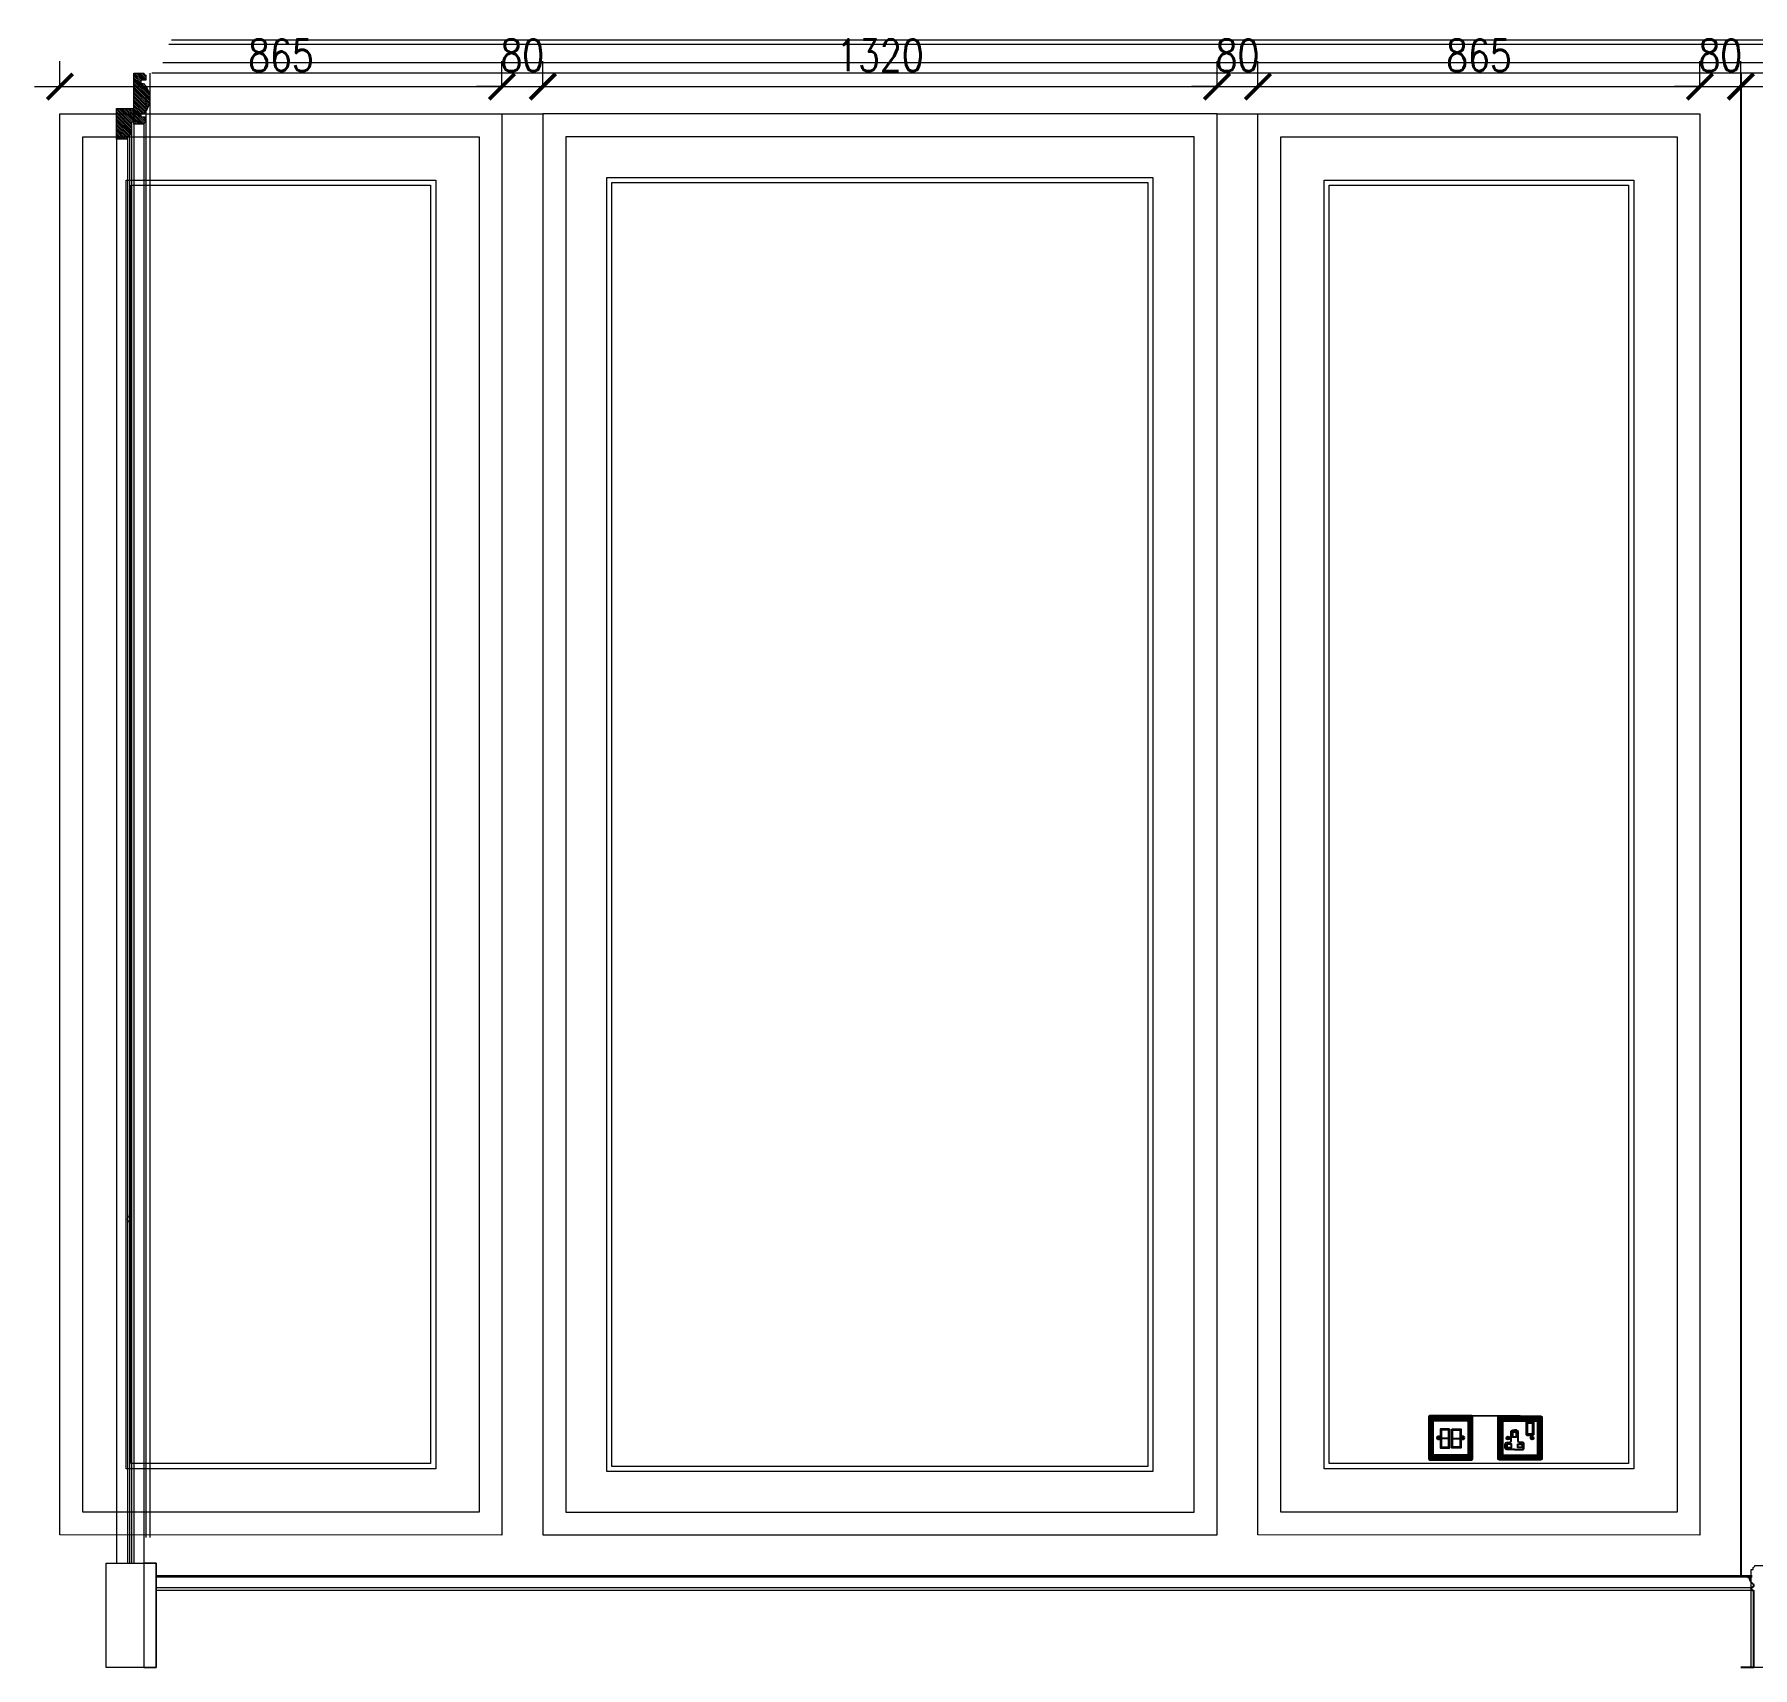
# Model space of a CAD drawing. Header units: inches. Extents: x -12478 to 399182, y -16583 to 525552.
# Drawn here: x 39670 to 43038, y 32934 to 36135 of the extents above; entities that cross this region are included whole.
import ezdxf

# ---------------------------------------------------------------- set-up
doc = ezdxf.new("R2010")
doc.units = ezdxf.units.IN
doc.header["$LTSCALE"] = 1000
doc.header["$MEASUREMENT"] = 0
doc.set_wipeout_variables(frame=1)
doc.linetypes.add('HIDDEN2', pattern=[0.1875, 0.125, -0.0625])
for name, color, linetype in [('A-DIM', 9, 'Continuous'), ('Layer3', 3, 'Continuous'), ('Layer7', 8, 'Continuous'), ('WOOD', 23, 'Continuous'), ('WOOD 01', 34, 'Continuous'), ('WOOD 02', 32, 'Continuous')]:
    doc.layers.add(name, color=color, linetype=linetype)
for name, color, linetype, lineweight in [('DIM 2', 3, 'Continuous', 18), ('GRC', 41, 'Continuous', 0), ('WOOD HATCH', 32, 'Continuous', 5), ('Wood treillis', 111, 'Continuous', 0)]:
    doc.layers.add(name, color=color, linetype=linetype, lineweight=lineweight)
doc.styles.add('ZZ-Dim All', font='romans.shx', dxfattribs={"width": 0.8})
doc.dimstyles.new('DIM-100', dxfattribs={"dimscale": 50, "dimtxt": 1.25, "dimasz": 1, "dimexe": 1, "dimexo": 1, "dimgap": 0.6, "dimtad": 1, "dimdec": 0, "dimrnd": 5, "dimdsep": 46, "dimtxsty": 'ZZ-Dim All', "dimblk1": 'ARCHTICK', "dimblk2": 'ARCHTICK', "dimsah": 1, "dimcen": 1, "dimdle": 1, "dimclrd": 256, "dimclre": 8, "dimclrt": 256, "dimazin": 2, "dimtfac": 1, "dimtdec": 0, "dimtix": 1, "dimtmove": 2, "dimatfit": 2, "dimfxl": 0.1, "dimtolj": 1, "dimtzin": 0, "dimlwd": -1, "dimlwe": -1, "dimarcsym": 0})

# ---------------------------------------------------------------- blocks, each defined once
blk = doc.blocks.new('tel & internet')
blk.add_wipeout([(-11698.995821266748, -81703.21360898773), (-11616.995821266755, -81703.21360898773), (-11615.581607704371, -81703.79939542535), (-11614.995821266755, -81705.21360898775), (-11614.995821266755, -81787.21360898772), (-11615.581607704378, -81788.62782255009), (-11616.995821266755, -81789.21360898772), (-11698.995821266748, -81789.21360898772), (-11700.410034829125, -81788.62782255009), (-11700.995821266748, -81787.21360898772), (-11700.995821266748, -81705.21360898775), (-11700.410034829125, -81703.79939542535)])
at = {"layer": 'Layer7', "color": 1}
for p, q in [((-11698.99582126675, -81705.21360898773), (-11616.99582126675, -81705.21360898773)), ((-11698.99582126675, -81787.21360898776), (-11698.99582126675, -81705.21360898773)), ((-11693.99582126675, -81780.21360898776), (-11693.99582126675, -81712.21360898773)), ((-11691.99582126675, -81710.21360898776), (-11623.99582126675, -81710.21360898776)), ((-11691.99582126675, -81712.21360898773), (-11623.99582126675, -81712.21360898773)), ((-11691.99582126675, -81780.21360898776), (-11691.99582126675, -81712.21360898773)), ((-11623.99582126675, -81712.21360898773), (-11623.99582126675, -81780.21360898776)), ((-11621.99582126675, -81712.21360898773), (-11621.99582126675, -81780.21360898776)), ((-11616.99582126675, -81705.21360898773), (-11616.99582126675, -81787.21360898776)), ((-11684.15731455045, -81747.83200208834), (-11679.10526396803, -81744.59521588714)), ((-11636.88637856548, -81747.83200208834), (-11631.83432798306, -81744.59521588714)), ((-11623.99582126675, -81780.21360898776), (-11691.99582126675, -81780.21360898776)), ((-11661.30972926106, -81747.52200500018), (-11676.5084390871, -81747.52200500018)), ((-11654.68191327245, -81747.52200500018), (-11639.4832034464, -81747.52200500018)), ((-11616.99582126675, -81787.21360898776), (-11698.99582126675, -81787.21360898776)), ((-11623.99582126675, -81782.21360898773), (-11691.99582126675, -81782.21360898773))]:
    blk.add_line(p, q, dxfattribs=at)
blk.add_lwpolyline([(-11698.99582126675, -81789.21360898773), (-11616.99582126675, -81789.21360898773, 0.4142135623730951), (-11614.99582126675, -81787.21360898776), (-11614.99582126675, -81705.21360898773, 0.4142135623730951), (-11616.99582126675, -81703.21360898776), (-11698.99582126675, -81703.21360898776, 0.4142135623730951), (-11700.99582126675, -81705.21360898773), (-11700.99582126675, -81787.21360898776, 0.4142135623730951)], format="xyb", close=True, dxfattribs=at)
for points in [[(-11660.16357838662, -81729.02811346018), (-11678.16357838662, -81729.02811346018), (-11678.16357838662, -81766.02811346018), (-11660.16357838662, -81766.02811346018), (-11660.16357838662, -81729.02811346018)], [(-11655.82806414689, -81729.02811346018), (-11637.82806414689, -81729.02811346018), (-11637.82806414689, -81766.02811346018), (-11655.82806414689, -81766.02811346018), (-11655.82806414689, -81729.02811346018)]]:
    blk.add_lwpolyline(points, dxfattribs=at)
for points in [[(-11661.30972926106, -81730.31814719003), (-11676.5084390871, -81730.31814719003), (-11676.5084390871, -81764.72586281034), (-11661.30972926106, -81764.72586281034)], [(-11654.68191327245, -81730.31814719003), (-11639.4832034464, -81730.31814719003), (-11639.4832034464, -81764.72586281034), (-11654.68191327245, -81764.72586281034)]]:
    blk.add_lwpolyline(points, close=True, dxfattribs=at)
for centre, radius in [((-11696.49582126675, -81707.46360898776), 1.735930855383363), ((-11696.49582126675, -81710.97642950059), 1.735930855383363), ((-11696.49582126675, -81714.4892500134), 1.735930855383363), ((-11692.98300075394, -81707.46360898776), 1.735930855383363), ((-11689.4701802411, -81707.46360898776), 1.735930855383363), ((-11685.95735972826, -81707.46360898776), 1.735930855383363), ((-11682.44453921544, -81707.46360898776), 1.735930855383363), ((-11678.93171870263, -81707.46360898776), 1.735930855383363), ((-11675.41889818976, -81707.46360898776), 1.735930855383363), ((-11672.18812895924, -81707.46360898776), 1.735930855383363), ((-11668.67530844643, -81707.46360898776), 1.735930855383363), ((-11665.16248793356, -81707.46360898776), 1.735930855383363), ((-11661.64966742074, -81707.46360898776), 1.735930855383363), ((-11658.1368469079, -81707.46360898776), 1.735930855383363), ((-11654.62402639506, -81707.46360898776), 1.735930855383363), ((-11651.11120588224, -81707.46360898776), 1.735930855383363), ((-11647.5983853694, -81707.46360898776), 1.735930855383363), ((-11644.08556485656, -81707.46360898776), 1.735930855383363), ((-11640.57274434375, -81707.46360898776), 1.735930855383363), ((-11637.05992383088, -81707.46360898776), 1.735930855383363), ((-11633.54710331806, -81707.46360898776), 1.735930855383363), ((-11630.03428280525, -81707.46360898776), 1.735930855383363), ((-11626.52146229241, -81707.46360898776), 1.735930855383363), ((-11623.00864177957, -81707.46360898776), 1.735930855383363), ((-11619.49582126675, -81707.46360898776), 1.735930855383363), ((-11619.49582126675, -81710.97642950059), 1.735930855383363), ((-11619.49582126675, -81714.4892500134), 1.735930855383363), ((-11696.49582126675, -81718.00207052621), 1.735930855383363), ((-11696.49582126675, -81721.51489103906), 1.735930855383363), ((-11696.49582126675, -81725.02771155188), 1.735930855383363), ((-11696.49582126675, -81728.54053206468), 1.735930855383363), ((-11696.49582126675, -81732.05335257752), 1.735930855383363), ((-11696.49582126675, -81735.56617309035), 1.735930855383363), ((-11696.49582126675, -81739.07899360318), 1.735930855383363), ((-11696.49582126675, -81742.591814116), 1.735930855383363), ((-11696.49582126675, -81746.1046346288), 1.735930855383363), ((-11681.69191090166, -81746.21422154753), 3), ((-11634.29973163185, -81746.21422154753), 3), ((-11619.49582126675, -81718.00207052621), 1.735930855383363), ((-11619.49582126675, -81721.51489103906), 1.735930855383363), ((-11619.49582126675, -81725.02771155188), 1.735930855383363), ((-11619.49582126675, -81728.54053206468), 1.735930855383363), ((-11619.49582126675, -81732.05335257752), 1.735930855383363), ((-11619.49582126675, -81735.56617309035), 1.735930855383363), ((-11619.49582126675, -81739.07899360318), 1.735930855383363), ((-11619.49582126675, -81742.591814116), 1.735930855383363), ((-11619.49582126675, -81746.1046346288), 1.735930855383363), ((-11696.49582126675, -81749.61745514162), 1.735930855383363), ((-11696.49582126675, -81753.13027565445), 1.735930855383363), ((-11696.49582126675, -81756.64309616729), 1.735930855383363), ((-11696.49582126675, -81756.64309616727), 1.735930855383363), ((-11696.49582126675, -81760.15591668012), 1.735930855383363), ((-11696.49582126675, -81763.66873719294), 1.735930855383363), ((-11696.49582126675, -81767.39950642361), 1.735930855383363), ((-11696.49582126675, -81770.91232693644), 1.735930855383363), ((-11696.49582126675, -81774.42514744926), 1.735930855383363), ((-11696.49582126675, -81777.93796796208), 1.735930855383363), ((-11696.49582126675, -81781.4507884749), 1.735930855383363), ((-11619.49582126675, -81749.61745514162), 1.735930855383363), ((-11619.49582126675, -81753.13027565445), 1.735930855383363), ((-11619.49582126675, -81756.64309616729), 1.735930855383363), ((-11619.49582126675, -81760.15591668012), 1.735930855383363), ((-11619.49582126675, -81763.66873719294), 1.735930855383363), ((-11619.49582126675, -81767.39950642361), 1.735930855383363), ((-11619.49582126675, -81770.91232693644), 1.735930855383363), ((-11619.49582126675, -81774.42514744926), 1.735930855383363), ((-11619.49582126675, -81777.93796796208), 1.735930855383363), ((-11619.49582126675, -81781.4507884749), 1.735930855383363), ((-11696.49582126675, -81784.96360898773), 1.735930855383363), ((-11692.98300075394, -81784.96360898773), 1.735930855383363), ((-11689.4701802411, -81784.96360898773), 1.735930855383363), ((-11685.95735972826, -81784.96360898773), 1.735930855383363), ((-11682.44453921544, -81784.96360898773), 1.735930855383363), ((-11678.93171870263, -81784.96360898773), 1.735930855383363), ((-11675.41889818976, -81784.96360898773), 1.735930855383363), ((-11672.18812895924, -81784.96360898773), 1.735930855383363), ((-11668.67530844637, -81784.96360898773), 1.735930855383363), ((-11665.16248793356, -81784.96360898773), 1.735930855383363), ((-11661.64966742074, -81784.96360898773), 1.735930855383363), ((-11658.13684690787, -81784.96360898773), 1.735930855383363), ((-11654.62402639506, -81784.96360898773), 1.735930855383363), ((-11651.11120588224, -81784.96360898773), 1.735930855383363), ((-11647.59838536937, -81784.96360898773), 1.735930855383363), ((-11644.08556485656, -81784.96360898773), 1.735930855383363), ((-11640.57274434375, -81784.96360898773), 1.735930855383363), ((-11637.05992383088, -81784.96360898773), 1.735930855383363), ((-11633.54710331806, -81784.96360898773), 1.735930855383363), ((-11630.03428280525, -81784.96360898773), 1.735930855383363), ((-11626.52146229241, -81784.96360898773), 1.735930855383363), ((-11623.00864177957, -81784.96360898773), 1.735930855383363), ((-11619.49582126675, -81784.96360898773), 1.735930855383363)]:
    blk.add_circle(centre, radius, dxfattribs=at)
for centre, start, end in [((-11691.99582126675, -81712.21360898773), 90, 180), ((-11623.99582126675, -81712.21360898773), 0, 90), ((-11691.99582126675, -81780.21360898776), 180, 270), ((-11623.99582126675, -81780.21360898776), 270, 0)]:
    blk.add_arc(centre, 2, start, end, dxfattribs=at)
blk = doc.blocks.new('Wandsworth single socket')
at = {"layer": 'Layer7', "color": 1}
for p, q in [((4536.295172202939, 1750.362424152525), (4618.295172202939, 1750.362424152525)), ((4536.295172202939, 1668.362424152524), (4536.295172202939, 1750.362424152525)), ((4541.295172202938, 1675.362424152525), (4541.295172202938, 1743.362424152525)), ((4543.295172202939, 1745.362424152525), (4611.295172202939, 1745.362424152525)), ((4543.295172202939, 1743.362424152525), (4611.295172202939, 1743.362424152525)), ((4543.295172202939, 1675.362424152525), (4543.295172202939, 1743.362424152525)), ((4611.295172202939, 1743.362424152525), (4611.295172202939, 1675.362424152525)), ((4613.295172202939, 1743.362424152525), (4613.295172202939, 1675.362424152525)), ((4618.295172202939, 1750.362424152525), (4618.295172202939, 1668.362424152524)), ((4551.133678919241, 1707.744031051923), (4556.18572950168, 1710.980817253133)), ((4598.404614904197, 1707.744031051923), (4603.456665486636, 1710.980817253133)), ((4618.295172202939, 1668.362424152524), (4536.295172202939, 1668.362424152524)), ((4611.295172202939, 1675.362424152525), (4543.295172202939, 1675.362424152525)), ((4611.295172202939, 1673.362424152525), (4543.295172202939, 1673.362424152525))]:
    blk.add_line(p, q, dxfattribs=at)
for points in [[(4537.295172202939, 1752.362424152525), (4617.295172202939, 1752.362424152525, -0.4142135623730951), (4620.295172202939, 1749.362424152525), (4620.295172202939, 1669.362424152525, -0.4142135623730951), (4617.295172202939, 1666.362424152525), (4537.295172202939, 1666.362424152525, -0.4142135623730951), (4534.295172202939, 1669.362424152525), (4534.295172202939, 1749.362424152525, -0.4142135623730951)], [(4590.997085146562, 1741.419684157619), (4602.42622048633, 1741.419684157619, -0.4142135623730951), (4603.426220486332, 1740.419684157619), (4603.426220486332, 1715.614030770186, -0.4142135623730951), (4602.42622048633, 1714.614030770186), (4590.997085146562, 1714.614030770186, -0.4142135623730951), (4589.997085146563, 1715.614030770186), (4589.997085146563, 1740.419684157619, -0.4142135623730951)]]:
    blk.add_lwpolyline(points, format="xyb", close=True, dxfattribs=at)
for points in [[(4566.664035265699, 1686.739380287399), (4551.423028738471, 1686.739380287399, -0.4142135623730951), (4548.423028738471, 1689.739380287399), (4548.423028738471, 1697.712846137008, -0.4142135623730951), (4551.423028738471, 1700.712846137008), (4556.977266496454, 1700.712846137008, 0.4142135623730951), (4559.977266496455, 1703.712846137008), (4559.977266496455, 1721.430235783308, -0.4142135623730951), (4562.977266496455, 1724.430235783307), (4566.664035265699, 1724.430235783307)], [(4566.664035265683, 1686.739380287399), (4581.90504179291, 1686.739380287399, 0.4142135623730951), (4584.90504179291, 1689.739380287399), (4584.90504179291, 1697.712846137008, 0.4142135623730951), (4581.90504179291, 1700.712846137008), (4576.350804034926, 1700.712846137008, -0.4142135623730951), (4573.350804034926, 1703.712846137008), (4573.350804034926, 1721.430235783308, 0.4142135623730951), (4570.350804034926, 1724.430235783307), (4566.664035265683, 1724.430235783307)]]:
    blk.add_lwpolyline(points, format="xyb", dxfattribs=at)
for points in [[(4563.39397386022, 1721.684614782978), (4569.934096671161, 1721.684614782978), (4569.934096671161, 1711.232817624557), (4563.39397386022, 1711.232817624557)], [(4591.995653529433, 1739.421115774749), (4601.427652103462, 1739.421115774749), (4601.427652103462, 1716.612599153057), (4591.995653529433, 1716.612599153057)], [(4551.562162935733, 1697.558982333976), (4551.562162935733, 1691.018859523043), (4560.430739961739, 1691.018859523043), (4560.430739961739, 1697.558982333976)], [(4581.765907595647, 1697.558982333976), (4581.765907595647, 1691.018859523043), (4572.897330569642, 1691.018859523043), (4572.897330569642, 1697.558982333976)]]:
    blk.add_lwpolyline(points, close=True, dxfattribs=at)
for centre, radius in [((4538.795172202939, 1748.112424152517), 1.735930855383363), ((4538.795172202939, 1744.59960363969), 1.735930855383363), ((4538.795172202939, 1741.086783126855), 1.735930855383363), ((4538.795172202939, 1737.573962614042), 1.735930855383363), ((4538.795172202939, 1734.061142101207), 1.735930855383363), ((4538.795172202939, 1730.548321588386), 1.735930855383363), ((4538.795172202939, 1727.035501075574), 1.735930855383363), ((4538.795172202939, 1723.522680562739), 1.735930855383363), ((4538.795172202939, 1720.009860049918), 1.735930855383363), ((4538.795172202939, 1716.497039537105), 1.735930855383363), ((4542.307992715767, 1748.112424152517), 1.735930855383363), ((4545.820813228594, 1748.112424152517), 1.735930855383363), ((4549.333633741421, 1748.112424152517), 1.735930855383363), ((4552.84645425425, 1748.112424152517), 1.735930855383363), ((4556.359274767078, 1748.112424152517), 1.735930855383363), ((4559.87209527992, 1748.112424152517), 1.735930855383363), ((4563.102864510438, 1748.112424152517), 1.735930855383363), ((4566.615685023279, 1748.112424152517), 1.735930855383363), ((4570.128505536122, 1748.112424152517), 1.735930855383363), ((4573.641326048949, 1748.112424152517), 1.735930855383363), ((4577.154146561792, 1748.112424152517), 1.735930855383363), ((4580.666967074619, 1748.112424152517), 1.735930855383363), ((4584.179787587461, 1748.112424152517), 1.735930855383363), ((4587.692608100288, 1748.112424152517), 1.735930855383363), ((4591.205428613132, 1748.112424152517), 1.735930855383363), ((4594.718249125959, 1748.112424152517), 1.735930855383363), ((4598.231069638801, 1748.112424152517), 1.735930855383363), ((4601.743890151629, 1748.112424152517), 1.735930855383363), ((4605.256710664456, 1748.112424152517), 1.735930855383363), ((4608.769531177284, 1748.112424152517), 1.735930855383363), ((4612.282351690111, 1748.112424152517), 1.735930855383363), ((4615.795172202939, 1748.112424152517), 1.735930855383363), ((4615.795172202939, 1744.59960363969), 1.735930855383363), ((4615.795172202939, 1741.086783126855), 1.735930855383363), ((4615.795172202939, 1737.573962614042), 1.735930855383363), ((4615.795172202939, 1734.061142101207), 1.735930855383363), ((4615.795172202939, 1730.548321588386), 1.735930855383363), ((4615.795172202939, 1727.035501075574), 1.735930855383363), ((4615.795172202939, 1723.522680562739), 1.735930855383363), ((4615.795172202939, 1720.009860049918), 1.735930855383363), ((4615.795172202939, 1716.497039537105), 1.735930855383363), ((4538.795172202939, 1712.984219024271), 1.735930855383363), ((4538.795172202939, 1709.47139851145), 1.735930855383363), ((4538.795172202939, 1705.958577998637), 1.735930855383363), ((4538.795172202939, 1702.445757485802), 1.735930855383363), ((4538.795172202939, 1698.932936972982), 1.735930855383363), ((4538.795172202939, 1698.932936972989), 1.735930855383363), ((4538.795172202939, 1695.420116460154), 1.735930855383363), ((4538.795172202939, 1691.907295947334), 1.735930855383363), ((4538.795172202939, 1688.176526716663), 1.735930855383363), ((4538.795172202939, 1684.663706203842), 1.735930855383363), ((4553.599082568048, 1709.361811592738), 3), ((4600.991261837829, 1709.361811592738), 3), ((4615.795172202939, 1712.984219024271), 1.735930855383363), ((4615.795172202939, 1709.47139851145), 1.735930855383363), ((4615.795172202939, 1705.958577998637), 1.735930855383363), ((4615.795172202939, 1702.445757485802), 1.735930855383363), ((4615.795172202939, 1698.932936972982), 1.735930855383363), ((4615.795172202939, 1695.420116460147), 1.735930855383363), ((4615.795172202939, 1691.907295947327), 1.735930855383363), ((4615.795172202939, 1688.176526716663), 1.735930855383363), ((4615.795172202939, 1684.663706203842), 1.735930855383363), ((4538.795172202939, 1681.150885691008), 1.735930855383363), ((4538.795172202939, 1677.638065178194), 1.735930855383363), ((4538.795172202939, 1674.12524466536), 1.735930855383363), ((4538.795172202939, 1670.612424152532), 1.735930855383363), ((4542.307992715767, 1670.612424152532), 1.735930855383363), ((4545.820813228594, 1670.612424152532), 1.735930855383363), ((4549.333633741421, 1670.612424152532), 1.735930855383363), ((4552.84645425425, 1670.612424152532), 1.735930855383363), ((4556.359274767078, 1670.612424152532), 1.735930855383363), ((4559.87209527992, 1670.612424152532), 1.735930855383363), ((4563.102864510467, 1670.612424152532), 1.735930855383363), ((4566.615685023308, 1670.612424152532), 1.735930855383363), ((4570.128505536136, 1670.612424152532), 1.735930855383363), ((4573.641326048964, 1670.612424152532), 1.735930855383363), ((4577.154146561805, 1670.612424152532), 1.735930855383363), ((4580.666967074634, 1670.612424152532), 1.735930855383363), ((4584.179787587461, 1670.612424152532), 1.735930855383363), ((4587.692608100303, 1670.612424152532), 1.735930855383363), ((4591.205428613132, 1670.612424152532), 1.735930855383363), ((4594.718249125959, 1670.612424152532), 1.735930855383363), ((4598.231069638801, 1670.612424152532), 1.735930855383363), ((4601.743890151629, 1670.612424152532), 1.735930855383363), ((4605.256710664456, 1670.612424152532), 1.735930855383363), ((4608.769531177284, 1670.612424152532), 1.735930855383363), ((4612.282351690111, 1670.612424152532), 1.735930855383363), ((4615.795172202939, 1681.150885691008), 1.735930855383363), ((4615.795172202939, 1677.638065178194), 1.735930855383363), ((4615.795172202939, 1674.12524466536), 1.735930855383363), ((4615.795172202939, 1670.612424152532), 1.735930855383363)]:
    blk.add_circle(centre, radius, dxfattribs=at)
for centre, start, end in [((4543.295172202939, 1743.362424152525), 90, 180), ((4611.295172202939, 1743.362424152525), 0, 90), ((4543.295172202939, 1675.362424152525), 180, 270), ((4611.295172202939, 1675.362424152525), 270, 0)]:
    blk.add_arc(centre, 2, start, end, dxfattribs=at)
blk = doc.blocks.new('WD-13 NEW')
at = {"layer": 'WOOD', "lineweight": 0}
blk.add_lwpolyline([(373374.8680768306, 109262.8684073585), (373374.8680768306, 109262.8684073585), (373374.8680768306, 109455.3328734525), (373371.0814549272, 109455.3328734525), (373371.0814549272, 109459.3328734525, -0.4238136218114463), (373367.5459210213, 109462.8684073585), (373367.5459210213, 109462.8684073585), (373239.5458710812, 109462.8684073585, -0.430156204924217), (373236.0103371753, 109459.3328734525), (373236.0103371753, 109455.3328734525), (373234.6169368496, 109455.3328734525), (373234.6169368496, 109262.8684073585), (373374.8680768306, 109262.8684073585)], format="xyb", dxfattribs=at)
blk = doc.blocks.new('_ARCHTICK')
at = {"color": 0, "linetype": 'ByBlock', "const_width": 0.15}
blk.add_lwpolyline([(-0.5, -0.5), (0.5, 0.5)], dxfattribs=at)
blk = doc.blocks.new('*D299')
at = {"layer": 'Defpoints', "color": 0, "transparency": 16777216}
for p in [(40586.87275149027, 36032.4999999221), (39720.24344430433, 35978.86699609306, 4.462596440762281e-06), (40586.87275149027, 35978.86699609307, 4.462596440762281e-06)]:
    blk.add_point(p, dxfattribs=at)
at = {"layer": 'Wood treillis', "color": 8, "linetype": 'HIDDEN2', "transparency": 16777216}
for p, q in [((39720.24344430433, 36028.86699609306), (39720.24344430433, 36082.4999999221)), ((40586.87275149027, 36028.86699609307), (40586.87275149027, 36082.4999999221))]:
    blk.add_line(p, q, dxfattribs=at)
at = {"layer": 'Wood treillis', "transparency": 16777216}
blk.add_line((39670.24344430433, 36032.4999999221), (40636.87275149027, 36032.4999999221), dxfattribs=at)
at = {"layer": 'Wood treillis', "transparency": 16777216, "xscale": 50, "yscale": 50, "zscale": 50, "rotation": 180}
blk.add_blockref('_ARCHTICK', (39720.24344430433, 36032.4999999221), dxfattribs=at)
at = {"layer": 'Wood treillis', "transparency": 16777216, "xscale": 50, "yscale": 50, "zscale": 50}
blk.add_blockref('_ARCHTICK', (40586.87275149027, 36032.4999999221), dxfattribs=at)
at = {"layer": 'Wood treillis', "transparency": 16777216, "insert": (40153.5580978973, 36093.7499999221), "char_height": 62.5, "attachment_point": 5, "style": 'ZZ-Dim All'}
blk.add_mtext('\\A1;865', dxfattribs=at)
blk = doc.blocks.new('*D300')
at = {"layer": 'Defpoints', "color": 0, "transparency": 16777216}
for p in [(40666.87275149033, 36032.4999999221), (40586.87275149027, 35978.86699609307, 4.462596440762281e-06), (40666.87275149033, 35978.86699609311, 4.462596440762281e-06)]:
    blk.add_point(p, dxfattribs=at)
at = {"layer": 'Wood treillis', "color": 8, "linetype": 'HIDDEN2', "transparency": 16777216}
for p, q in [((40586.87275149027, 36028.86699609307), (40586.87275149027, 36082.4999999221)), ((40666.87275149033, 36028.86699609311), (40666.87275149033, 36082.4999999221))]:
    blk.add_line(p, q, dxfattribs=at)
at = {"layer": 'Wood treillis', "transparency": 16777216}
for p, q in [((40586.87275149027, 36032.4999999221), (40536.87275149027, 36032.4999999221)), ((40586.87275149027, 36032.4999999221), (40666.87275149033, 36032.4999999221)), ((40666.87275149033, 36032.4999999221), (40716.87275149033, 36032.4999999221))]:
    blk.add_line(p, q, dxfattribs=at)
at = {"layer": 'Wood treillis', "transparency": 16777216, "xscale": 50, "yscale": 50, "zscale": 50}
blk.add_blockref('_ARCHTICK', (40586.87275149027, 36032.4999999221), dxfattribs=at)
at = {"layer": 'Wood treillis', "transparency": 16777216, "xscale": 50, "yscale": 50, "zscale": 50, "rotation": 180}
blk.add_blockref('_ARCHTICK', (40666.87275149033, 36032.4999999221), dxfattribs=at)
at = {"layer": 'Wood treillis', "transparency": 16777216, "insert": (40626.8727514903, 36093.7499999221), "char_height": 62.5, "attachment_point": 5, "style": 'ZZ-Dim All'}
blk.add_mtext('\\A1;80', dxfattribs=at)
blk = doc.blocks.new('*D301')
at = {"layer": 'Defpoints', "color": 0, "transparency": 16777216}
for p in [(41988.61093725765, 36032.4999999221), (40666.87275149033, 35978.86699609311, 4.462596440762281e-06), (41988.61093725765, 35978.86699609311, 4.462596440762281e-06)]:
    blk.add_point(p, dxfattribs=at)
at = {"layer": 'Wood treillis', "color": 8, "linetype": 'HIDDEN2', "transparency": 16777216}
for p, q in [((40666.87275149033, 36028.86699609311), (40666.87275149033, 36082.4999999221)), ((41988.61093725765, 36028.86699609311), (41988.61093725765, 36082.4999999221))]:
    blk.add_line(p, q, dxfattribs=at)
at = {"layer": 'Wood treillis', "transparency": 16777216}
blk.add_line((40616.87275149033, 36032.4999999221), (42038.61093725765, 36032.4999999221), dxfattribs=at)
at = {"layer": 'Wood treillis', "transparency": 16777216, "xscale": 50, "yscale": 50, "zscale": 50, "rotation": 180}
blk.add_blockref('_ARCHTICK', (40666.87275149033, 36032.4999999221), dxfattribs=at)
at = {"layer": 'Wood treillis', "transparency": 16777216, "xscale": 50, "yscale": 50, "zscale": 50}
blk.add_blockref('_ARCHTICK', (41988.61093725765, 36032.4999999221), dxfattribs=at)
at = {"layer": 'Wood treillis', "transparency": 16777216, "insert": (41327.74184437399, 36093.7499999221), "char_height": 62.5, "attachment_point": 5, "style": 'ZZ-Dim All'}
blk.add_mtext('\\A1;1320', dxfattribs=at)
blk = doc.blocks.new('*D302')
at = {"layer": 'Defpoints', "color": 0, "transparency": 16777216}
for p in [(42068.61093725765, 36032.4999999221), (41988.61093725765, 35978.86699609311, 4.462596440762281e-06), (42068.61093725765, 35978.86699609288, 4.462596440762281e-06)]:
    blk.add_point(p, dxfattribs=at)
at = {"layer": 'Wood treillis', "color": 8, "linetype": 'HIDDEN2', "transparency": 16777216}
for p, q in [((41988.61093725765, 36028.86699609311), (41988.61093725765, 36082.4999999221)), ((42068.61093725765, 36028.86699609288), (42068.61093725765, 36082.4999999221))]:
    blk.add_line(p, q, dxfattribs=at)
at = {"layer": 'Wood treillis', "transparency": 16777216}
for p, q in [((41988.61093725765, 36032.4999999221), (41938.61093725765, 36032.4999999221)), ((41988.61093725765, 36032.4999999221), (42068.61093725765, 36032.4999999221)), ((42068.61093725765, 36032.4999999221), (42118.61093725765, 36032.4999999221))]:
    blk.add_line(p, q, dxfattribs=at)
at = {"layer": 'Wood treillis', "transparency": 16777216, "xscale": 50, "yscale": 50, "zscale": 50}
blk.add_blockref('_ARCHTICK', (41988.61093725765, 36032.4999999221), dxfattribs=at)
at = {"layer": 'Wood treillis', "transparency": 16777216, "xscale": 50, "yscale": 50, "zscale": 50, "rotation": 180}
blk.add_blockref('_ARCHTICK', (42068.61093725765, 36032.4999999221), dxfattribs=at)
at = {"layer": 'Wood treillis', "transparency": 16777216, "insert": (42028.61093725765, 36093.7499999221), "char_height": 62.5, "attachment_point": 5, "style": 'ZZ-Dim All'}
blk.add_mtext('\\A1;80', dxfattribs=at)
blk = doc.blocks.new('*D303')
at = {"layer": 'Defpoints', "color": 0, "transparency": 16777216}
for p in [(42935.24024444364, 36032.4999999221), (42068.61093725765, 35978.86699609288, 4.462596440762281e-06), (42935.24024444364, 35978.86699609294, 4.462596440762281e-06)]:
    blk.add_point(p, dxfattribs=at)
at = {"layer": 'Wood treillis', "color": 8, "linetype": 'HIDDEN2', "transparency": 16777216}
for p, q in [((42068.61093725765, 36028.86699609288), (42068.61093725765, 36082.4999999221)), ((42935.24024444364, 36028.86699609294), (42935.24024444364, 36082.4999999221))]:
    blk.add_line(p, q, dxfattribs=at)
at = {"layer": 'Wood treillis', "transparency": 16777216}
blk.add_line((42018.61093725765, 36032.4999999221), (42985.24024444364, 36032.4999999221), dxfattribs=at)
at = {"layer": 'Wood treillis', "transparency": 16777216, "xscale": 50, "yscale": 50, "zscale": 50, "rotation": 180}
blk.add_blockref('_ARCHTICK', (42068.61093725765, 36032.4999999221), dxfattribs=at)
at = {"layer": 'Wood treillis', "transparency": 16777216, "xscale": 50, "yscale": 50, "zscale": 50}
blk.add_blockref('_ARCHTICK', (42935.24024444364, 36032.4999999221), dxfattribs=at)
at = {"layer": 'Wood treillis', "transparency": 16777216, "insert": (42501.92559085065, 36093.7499999221), "char_height": 62.5, "attachment_point": 5, "style": 'ZZ-Dim All'}
blk.add_mtext('\\A1;865', dxfattribs=at)
blk = doc.blocks.new('*D304')
at = {"layer": 'Defpoints', "color": 0, "transparency": 16777216}
for p in [(43015.24024444364, 36032.4999999221), (42935.24024444364, 35978.86699609294, 4.462596440762281e-06), (43015.24024444364, 35978.86699609295, 4.462596440762281e-06)]:
    blk.add_point(p, dxfattribs=at)
at = {"layer": 'Wood treillis', "color": 8, "linetype": 'HIDDEN2', "transparency": 16777216}
for p, q in [((42935.24024444364, 36028.86699609294), (42935.24024444364, 36082.4999999221)), ((43015.24024444364, 36028.86699609295), (43015.24024444364, 36082.4999999221))]:
    blk.add_line(p, q, dxfattribs=at)
at = {"layer": 'Wood treillis', "transparency": 16777216}
for p, q in [((42935.24024444364, 36032.4999999221), (42885.24024444364, 36032.4999999221)), ((42935.24024444364, 36032.4999999221), (43015.24024444364, 36032.4999999221)), ((43015.24024444364, 36032.4999999221), (43065.24024444364, 36032.4999999221))]:
    blk.add_line(p, q, dxfattribs=at)
at = {"layer": 'Wood treillis', "transparency": 16777216, "xscale": 50, "yscale": 50, "zscale": 50}
blk.add_blockref('_ARCHTICK', (42935.24024444364, 36032.4999999221), dxfattribs=at)
at = {"layer": 'Wood treillis', "transparency": 16777216, "xscale": 50, "yscale": 50, "zscale": 50, "rotation": 180}
blk.add_blockref('_ARCHTICK', (43015.24024444364, 36032.4999999221), dxfattribs=at)
at = {"layer": 'Wood treillis', "transparency": 16777216, "insert": (42975.24024444364, 36093.7499999221), "char_height": 62.5, "attachment_point": 5, "style": 'ZZ-Dim All'}
blk.add_mtext('\\A1;80', dxfattribs=at)

msp = doc.modelspace()

# ---------------------------------------------------------------- hatches: boundary and pattern name
at = {"layer": 'WOOD HATCH', "lineweight": 0}
h = msp.add_hatch(dxfattribs=at)
h.set_pattern_fill('ANSI31', color=256, scale=20, angle=-270)
h.set_pattern_definition([(315.0000000000001, (63874.66788250743, 56241.47980415424), (1.767766952966368, 1.76776695296637), [])])
edge = h.paths.add_edge_path()
edge.add_arc((39855.43256988615, 36009.02145237643), 41.33739634733789, -46.21401280418121, -0.21420572075561495, ccw=False)
edge.add_line((39884.03666883643, 35979.17876717522), (39879.03666883644, 35979.17876717522))
edge.add_line((39879.03666883643, 35979.17876717517), (39879.0366688364, 35972.86690894885))
edge.add_line((39879.03666883637, 35972.8669089488), (39889.03666883642, 35972.86690894877))
edge.add_line((39889.03666883643, 35972.86690894897), (39889.03666883642, 35962.86690894898))
edge.add_arc((39890.21021474194, 35957.69146670109), 5.306826966505923, 102.7759351759692, 167.2030701107479)
edge.add_line((39885.03520286037, 35958.86690894885), (39865.03520286035, 35958.86690894888))
edge.add_line((39865.03520286042, 35958.86690894885), (39865.03520286042, 36008.86690894882))
edge.add_line((39865.03520286042, 36008.86690894891), (39865.03520286042, 36058.86690894888))
edge.add_line((39865.03520286042, 36058.86690894885), (39885.03520286044, 36058.86690894882))
edge.add_arc((39890.21021474194, 36060.04235119662), 5.30682696650643, 192.7969298892519, 257.224064824031)
edge.add_line((39889.03666883643, 36054.86690894885), (39889.03666883642, 36044.86690894887))
edge.add_line((39889.03666883649, 36044.86690894885), (39879.03666883644, 36044.86690894888))
edge.add_line((39879.03666883637, 36044.86690894891), (39879.0366688364, 36038.5550507226))
edge.add_line((39879.03666883631, 36038.55505072254), (39884.0366688363, 36038.55505072254))
edge.add_arc((39855.43256988609, 36008.71236552128), 41.33739634733737, 0.2142057207556718, 46.21401280418121, ccw=False)
h = msp.add_hatch(dxfattribs=at)
h.set_pattern_fill('ANSI31', color=256, scale=20, angle=-270)
h.set_pattern_definition([(135, (61467.67238829314, -7371.837274342968), (-1.767766952966368, -1.76776695296637), [])])
edge = h.paths.add_edge_path()
edge.add_line((39860.9335380086, 35962.86690890869), (39860.93353800854, 35937.63608656391))
edge.add_line((39860.93353800854, 35937.63608656391), (39856.93353800854, 35937.63608656391))
edge.add_arc((39853.32044856851, 35937.25042081522), 3.633614367458071, -95.90493682968258, 6.0927543843495755, ccw=False)
edge.add_line((39852.94662870333, 35933.63608656397), (39852.94662870333, 35929.63608656415))
edge.add_line((39852.94662870333, 35929.63608656415), (39830.93353800866, 35929.63608656409))
edge.add_line((39830.93353800866, 35929.63608656409), (39830.93353800866, 35989.63608656391))
edge.add_line((39830.93353800866, 35989.63608656391), (39865.04132605629, 35989.63608656403))
edge.add_line((39865.04132605629, 35989.63608656403), (39865.04132831795, 35962.86690890869))
edge.add_line((39865.04132831795, 35962.86690890869), (39860.9335380086, 35962.86690890869))

# ---------------------------------------------------------------- linework, layer by layer
at = {"layer": 'GRC', "lineweight": 0}
for p, q in [((49215.94262019545, 36114.89655839487, 5.50582695359656e-06), (39934.11461111729, 36114.89655839487, 5.50582695359656e-06)), ((49215.94262019551, 36123.53757253113, 5.50582695359656e-06), (39939.01461599936, 36123.53687626995, 4.60504562069656e-06)), ((49227.95557407703, 36078.66657070471, 5.50582695359656e-06), (39922.1016572357, 36078.66730398765, 5.50582695359656e-06)), ((49249.84952174389, 36058.86699609311, 5.50582695359656e-06), (39900.2077095689, 36058.86699609306, 5.50582695359656e-06))]:
    msp.add_line(p, q, dxfattribs=at)
at = {"layer": 'GRC', "lineweight": 0, "elevation": 4.462596440762281e-06}
for points in [[(40586.87275149033, 33193.61669927933), (39720.24344430445, 33193.86669927921), (39720.24344430433, 35978.86699609306), (40586.87275149027, 35978.86699609311)], [(41988.61093725765, 35978.86699609311), (40666.87275149033, 35978.86699609311), (40666.87275149033, 33193.86652871808), (41988.61093725765, 33193.86652871814)], [(40541.87275149027, 33238.86626035323), (39765.24344430433, 33238.86669927927), (39765.24344430439, 35933.86699609311), (40541.87275149033, 35933.86699609311)], [(41943.6109372577, 35933.86699609311), (40711.87275149027, 35933.86699609306), (40711.87275149027, 33238.86652871802), (41943.6109372577, 33238.86409079992)], [(40457.08275149035, 33323.65669927931), (39850.03344430431, 33323.65669927937), (39850.03344430437, 35849.07699609314), (40457.08275149035, 35849.07699609314)], [(40447.08275149041, 33333.65669927931), (39860.03344430448, 33333.65669927931), (39860.03344430454, 35839.07699609308), (40447.08275149047, 35839.07699609308)], [(41863.6109372577, 35853.86699609306), (40791.87275149021, 35853.86699609306), (40791.87275149027, 33318.86652871808), (41863.6109372577, 33318.86652871814)], [(41853.6109372577, 35843.866996093), (40801.87275149027, 35843.86699609306), (40801.87275149027, 33328.86652871814), (41853.6109372577, 33328.86652871808)]]:
    msp.add_lwpolyline(points, close=True, dxfattribs=at)
at = {"layer": 'Layer3', "elevation": 4.462596440762281e-06}
msp.add_lwpolyline([(43015.24024444364, 36058.86699609306), (43015.24024444347, 33113.86652871854)], dxfattribs=at)
msp.add_lwpolyline([(43015.24024444341, 33113.86652871848), (43029.234422913, 33113.86652871848), (43029.234422913, 33110.86652871854), (43032.234422913, 33110.8665287186, 0.1104129429105304), (43033.41463390988, 33104.38335391063, 0.1387762059605942), (43038.29722754768, 33098.74475902108, -0.7835169725187694), (43034.61116025544, 33090.06979911499, 0.3675772488715264), (43040.23442291323, 33085.29002210741), (43040.23442291317, 32933.86652872605), (43015.24024444353, 32933.86652872605)], format="xyb", dxfattribs=at)
at = {"layer": 'WOOD 01', "lineweight": 0, "ltscale": 500}
for p, q in [((39896.76967734552, 36058.86690894885, 5.53617587629656e-06), (39896.76967734552, 33188.86652872605, 7.466017072896561e-06)), ((39896.76967734552, 36058.86690894885, 5.53617587629656e-06), (39896.76967734552, 33188.86652872605, 7.466017072896561e-06)), ((39889.03666883643, 36012.86690894885, 5.53617587629656e-06), (39889.03666883637, 33188.86652872611, 7.43508582429656e-06)), ((39865.03520286042, 35958.86690894885, 5.53617587629656e-06), (39865.03520286037, 33138.86652872611, 7.43239615049656e-06)), ((39885.03520286037, 35958.86690894885, 5.53617587629656e-06), (39885.03520286037, 32933.86652872605, 7.57024193199656e-06)), ((39830.93353800866, 35929.63608656409, 5.50582695359656e-06), (39830.93353800866, 33138.86652872611, 7.382391883696561e-06)), ((39852.94662870333, 35929.63608656415, 5.50582695359656e-06), (39852.94662870333, 33138.86652872611, 7.382391883696561e-06)), ((39856.93353800854, 35937.63608656391, 5.50582695359656e-06), (39856.9335380086, 33138.86652872611, 7.38777123119656e-06)), ((39860.93353800854, 35937.63608656391, 5.50582695359656e-06), (39860.93353800848, 33138.86652872611, 7.38777123119656e-06)), ((43037.74492215598, 33113.86652871848, 2.420600265362281e-06), (39909.03616109613, 33113.86652871848, 3.46383077819656e-06)), ((43037.74492215604, 33110.86652871837, 2.420600265362281e-06), (39909.03616109613, 33110.86652871843, 3.46383077819656e-06)), ((43037.74492215604, 33090.06979911494, 2.420600265362281e-06), (39909.03616109613, 33090.06979911505, 3.46383077819656e-06)), ((43037.74492215598, 33085.29002210723, 2.420600265362281e-06), (39909.03616109613, 33085.29002210741, 3.46383077819656e-06))]:
    msp.add_line(p, q, dxfattribs=at)
at = {"layer": 'WOOD 01', "lineweight": 0, "ltscale": 500, "elevation": 5.50582695359656e-06}
msp.add_lwpolyline([(39862.20196177514, 33823.21357201946), (39859.20196177502, 33823.21357201941, -0.4142135623730951), (39856.20196177514, 33820.21357201946), (39856.20196177508, 33817.21357201935, 1), (39856.20196177502, 33809.21357201935), (39856.20196177514, 33806.21357201941, -0.4142135623730951), (39859.20196177502, 33803.21357201941), (39862.20196177508, 33803.21357201941)], format="xyb", dxfattribs=at)
at = {"layer": 'WOOD 01', "lineweight": 0, "ltscale": 500, "elevation": 6.70357397259656e-06}
for points in [[(39810.93303026835, 33138.86652872594), (39909.03616109607, 33138.86652872611), (39909.03616109613, 32933.86652872605), (39810.93303026835, 32933.86652872617)], [(39885.03469512012, 32933.86652872611), (39909.03616109613, 32933.86652872605), (39909.03616109613, 33138.90623736857), (39885.03469512006, 33138.90623736863)]]:
    msp.add_lwpolyline(points, close=True, dxfattribs=at)
at = {"layer": 'WOOD 02', "lineweight": 0, "elevation": 5.53617587629656e-06}
msp.add_lwpolyline([(39896.76967734547, 36008.86690894885, -0.2034514228237687), (39884.03666883643, 35979.17876717522), (39879.03666883643, 35979.17876717517), (39879.03666883637, 35972.8669089488), (39889.03666883643, 35972.86690894897), (39889.03666883649, 35962.86690894885, 0.2887634354424831), (39885.03520286037, 35958.86690894885), (39865.03520286042, 35958.86690894885), (39865.03520286042, 36008.86690894891), (39865.03520286042, 36058.86690894885), (39885.03520286037, 36058.86690894897, 0.2887634354424831), (39889.03666883643, 36054.86690894885), (39889.03666883649, 36044.86690894885), (39879.03666883637, 36044.86690894891), (39879.03666883631, 36038.55505072254), (39884.03666883631, 36038.55505072254, -0.2034514228237687)], format="xyb", close=True, dxfattribs=at)
at = {"layer": 'WOOD HATCH', "lineweight": 0, "elevation": 5.50582695359656e-06}
msp.add_lwpolyline([(39860.9335380086, 35962.86690890869), (39860.93353800854, 35937.63608656391), (39856.93353800854, 35937.63608656391, -0.4769631668907726), (39852.94662870333, 35933.63608656397), (39852.94662870333, 35933.63608656397), (39852.94662870333, 35929.63608656415), (39830.93353800866, 35929.63608656409), (39830.93353800866, 35989.63608656391), (39830.93353800866, 35989.63608656391), (39865.04132605629, 35989.63608656403), (39865.04132831795, 35962.86690890869), (39860.9335380086, 35962.86690890869)], format="xyb", dxfattribs=at)
at = {"layer": 'Wood treillis', "color": 1}
for p, q in [((40586.87275149027, 35978.86699609311, 4.462596440762281e-06), (40666.87275149033, 35978.86699609311, 4.462596440762281e-06)), ((41988.61093725765, 35978.86699609311, 4.462596440762281e-06), (42068.61093725765, 35978.86699609288, 4.462596440762281e-06))]:
    msp.add_line(p, q, dxfattribs=at)

# ---------------------------------------------------------------- block references
for name, p in [('tel & internet', (54104.52273135685, 115130.3862595732, 0.0007239096008172745)), ('Wandsworth single socket', (38005.2317378872, 31674.50410447786, 0.0007239096008172745))]:
    msp.add_blockref(name, p)
at = {"layer": 'DIM 2', "xscale": -1, "rotation": 359.9999999999999}
msp.add_blockref('WD-13 NEW', (416410.2674948507, -76329.0018786326, 3.445976786562282e-06), dxfattribs=at)

# ---------------------------------------------------------------- dimensions: what is measured, and where the dimension line sits
at = {"layer": 'Wood treillis', "color": 1}
for base, p1, p2, picture, middle in [((40586.87275149027, 36032.4999999221), (39720.24344430433, 35978.86699609306, 4.462596440762281e-06), (40586.87275149027, 35978.86699609307, 4.462596440762281e-06), '*D299', (40153.5580978973, 36093.7499999221)), ((40666.87275149033, 36032.4999999221), (40586.87275149027, 35978.86699609307, 4.462596440762281e-06), (40666.87275149033, 35978.86699609311, 4.462596440762281e-06), '*D300', (40626.8727514903, 36093.7499999221)), ((41988.61093725765, 36032.4999999221), (40666.87275149033, 35978.86699609311, 4.462596440762281e-06), (41988.61093725765, 35978.86699609311, 4.462596440762281e-06), '*D301', (41327.74184437399, 36093.7499999221)), ((42068.61093725765, 36032.4999999221), (41988.61093725765, 35978.86699609311, 4.462596440762281e-06), (42068.61093725765, 35978.86699609288, 4.462596440762281e-06), '*D302', (42028.61093725765, 36093.7499999221)), ((42935.24024444364, 36032.4999999221), (42068.61093725765, 35978.86699609288, 4.462596440762281e-06), (42935.24024444364, 35978.86699609294, 4.462596440762281e-06), '*D303', (42501.92559085065, 36093.7499999221)), ((43015.24024444364, 36032.4999999221), (42935.24024444364, 35978.86699609294, 4.462596440762281e-06), (43015.24024444364, 35978.86699609295, 4.462596440762281e-06), '*D304', (42975.24024444364, 36093.7499999221))]:
    dim = msp.add_linear_dim(base=base, p1=p1, p2=p2, dimstyle='DIM-100', dxfattribs=at)
    dim.commit()
    dim.dimension.update_dxf_attribs({"geometry": picture, "text_midpoint": middle})

# ---------------------------------------------------------------- next in the draw order: linework, layer by layer
at = {"layer": 'A-DIM'}
msp.add_line((42582.52691009014, 33426.86652863039, 0.0007239096008172745), (42446.52691009009, 33427.17265058546, 0.0007239096008172745), dxfattribs=at)
at = {"layer": 'GRC', "lineweight": 0, "elevation": 4.462596440762281e-06}
for points in [[(42935.24024444359, 33193.6166992791), (42068.6109372577, 33193.86669927904), (42068.61093725765, 35978.86699609288), (42935.24024444364, 35978.86699609294)], [(42890.24024444359, 33238.866260353), (42113.61093725765, 33238.8666992791), (42113.6109372577, 35933.86699609294), (42890.24024444359, 35933.86699609294)], [(42805.45024444367, 33323.65669927908), (42198.40093725763, 33323.65669927913), (42198.40093725763, 35849.07699609296), (42805.45024444367, 35849.07699609296)], [(42795.45024444378, 33333.65669927908), (42208.40093725774, 33333.65669927913), (42208.4009372578, 35839.0769960929), (42795.45024444372, 35839.0769960929)]]:
    msp.add_lwpolyline(points, close=True, dxfattribs=at)

doc.saveas('drawing.dxf')
